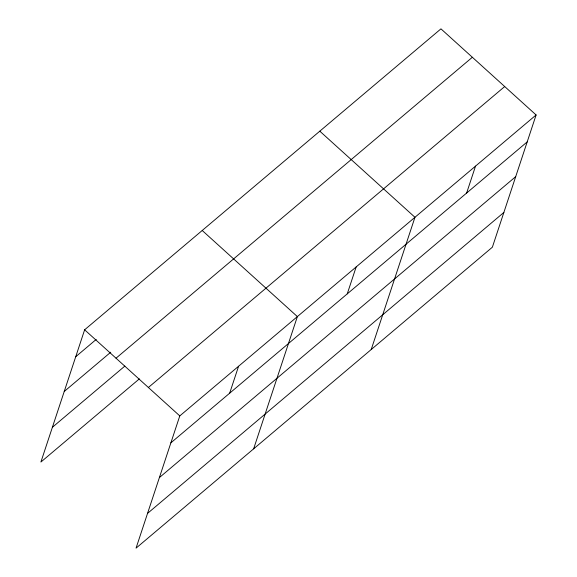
<?xml version="1.0" encoding="UTF-8"?>
<svg xmlns="http://www.w3.org/2000/svg" width="577" height="577" viewBox="0 0 577 577"><rect width="100%" height="100%" fill="white"/><g stroke="black" fill="none" stroke-linecap="round" stroke-linejoin="round"><path stroke-width="0.87" d="M536.105 114.96L179.786 415.909L136.049 548.15L492.369 247.201L536.105 114.96L440.951 28.85L84.631 329.799L40.895 462.04L139.338 378.894M229.668 393.182L238.575 366.251M253.635 448.834L297.371 316.593L202.217 230.49M347.253 293.873L356.16 266.935M371.22 349.525L414.957 217.284L319.802 131.174M466.627 193.05L475.527 166.118M75.724 356.73L96.229 339.413M64.227 391.487L110.719 352.222M116.027 358.216L472.354 57.267M52.384 427.29L124.856 366.085M148.383 387.492L504.702 86.543M170.879 442.84L527.198 141.892M159.382 477.59L515.708 176.641M147.539 513.4L503.865 212.444M84.631 329.799L179.786 415.909"/></g></svg>
